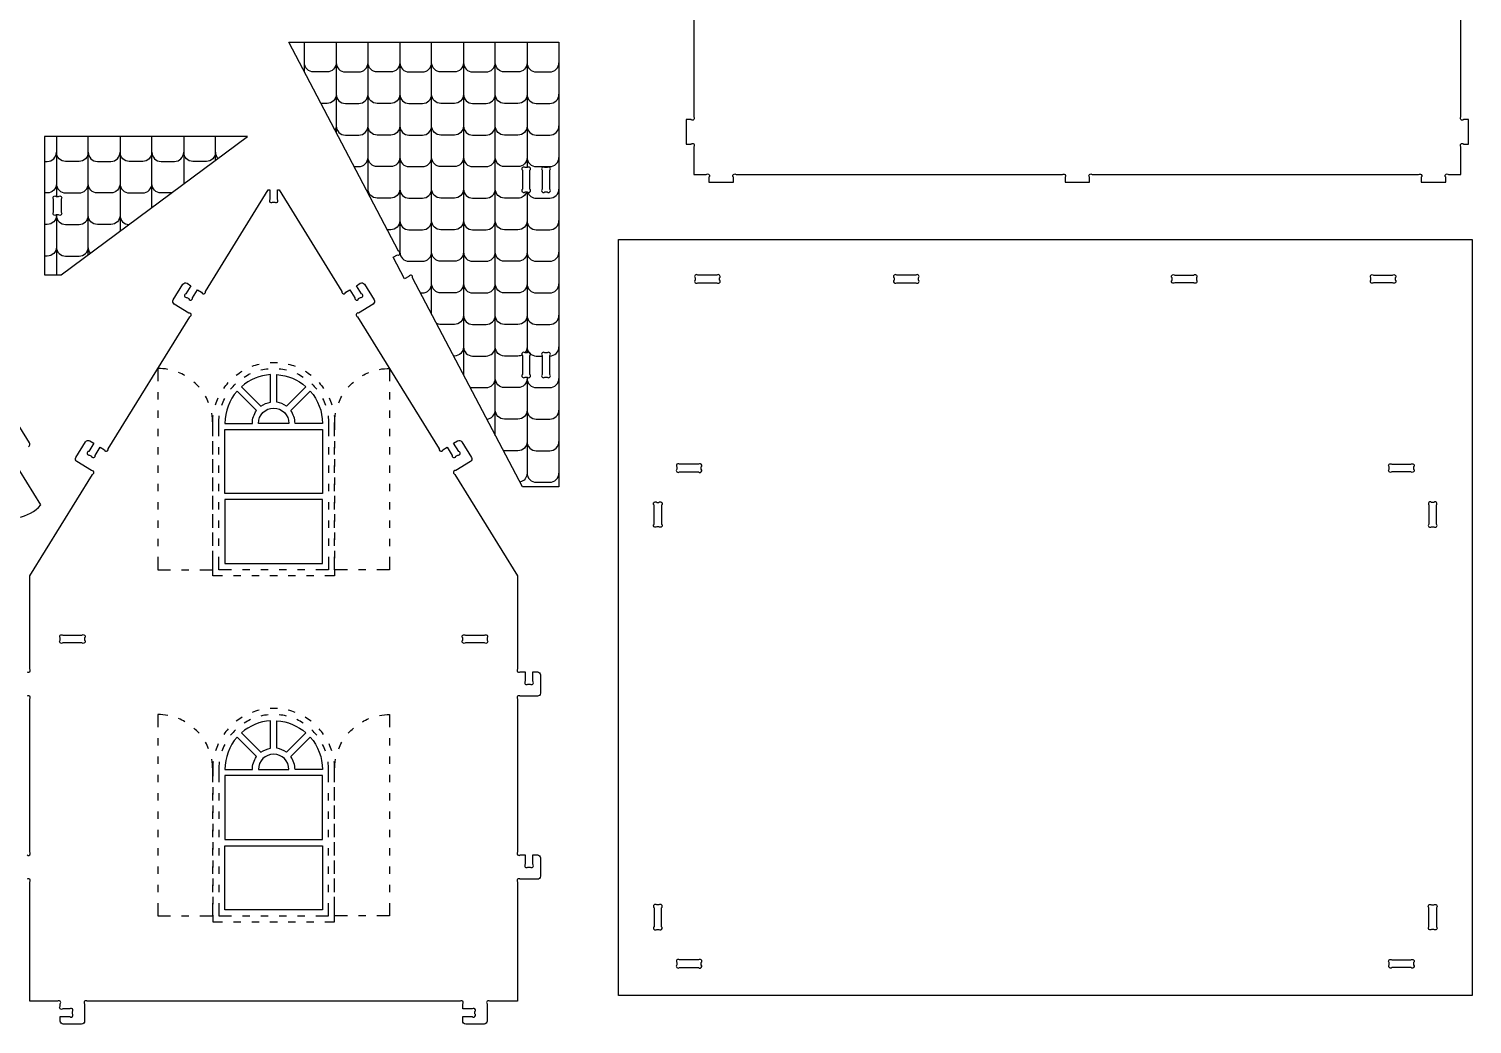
# Model space of a CAD drawing. Extents: x 3386 to 4524, y 988 to 1722.
# Drawn here: x 3956 to 4524, y 988 to 1380 of the extents above; entities that cross this region are included whole.
import ezdxf

# ---------------------------------------------------------------- set-up
doc = ezdxf.new("R2010")
doc.units = 0
doc.header["$MEASUREMENT"] = 0
doc.layers.add('LAYER1', color=18, linetype='CONTINUOUS')

msp = doc.modelspace()

# ---------------------------------------------------------------- linework, layer by layer
at = {"layer": 'LAYER1'}
for points in [[(4217.36, 1491.95), (4217.36, 1345.27, -1), (4216.29, 1344.21), (4214.36, 1344.21), (4214.36, 1334.61), (4216.29, 1334.61, -1), (4217.36, 1333.55), (4217.36, 1322.61), (4222.29, 1322.61, -1), (4223.36, 1321.55), (4223.36, 1319.61), (4232.96, 1319.61), (4232.96, 1321.55, -1), (4234.02, 1322.61), (4362.45, 1322.61, -1), (4363.52, 1321.55), (4363.52, 1319.61), (4373.12, 1319.61), (4373.12, 1321.55, -1), (4374.18, 1322.61), (4502.61, 1322.61, -1), (4503.68, 1321.55), (4503.68, 1319.61), (4513.28, 1319.61), (4513.28, 1321.55, -1), (4514.34, 1322.61), (4519.28, 1322.61), (4519.28, 1333.55, -1), (4520.34, 1334.61), (4522.28, 1334.61), (4522.28, 1344.21), (4520.34, 1344.21, -1), (4519.28, 1345.27), (4519.28, 1491.95, -1)], [(4076.65, 1366.58, -0.414214), (4073.05, 1362.98), (4067.73, 1362.98, -0.414214), (4064.13, 1366.58)], [(4076.65, 1366.58, 0.414214), (4080.25, 1362.98), (4085.57, 1362.98, 0.414214), (4089.17, 1366.58)], [(4101.7, 1366.58, -0.414214), (4098.1, 1362.98), (4092.77, 1362.98, -0.414214), (4089.17, 1366.58)], [(4101.7, 1366.58, 0.414214), (4105.3, 1362.98), (4110.62, 1362.98, 0.414214), (4114.22, 1366.58)], [(4126.75, 1366.58, -0.414214), (4123.15, 1362.98), (4117.82, 1362.98, -0.414214), (4114.22, 1366.58)], [(4126.75, 1366.58, 0.414214), (4130.35, 1362.98), (4135.67, 1362.98, 0.414214), (4139.27, 1366.58)], [(4151.79, 1366.58, -0.414214), (4148.19, 1362.98), (4142.87, 1362.98, -0.414214), (4139.27, 1366.58)], [(4151.79, 1366.58, 0.414214), (4155.39, 1362.98), (4160.72, 1362.98, 0.414214), (4164.32, 1366.58)], [(4076.65, 1354.16, -0.414214), (4073.05, 1350.56), (4070.65, 1350.56)], [(4076.65, 1354.16, 0.414214), (4080.25, 1350.56), (4085.57, 1350.56, 0.414214), (4089.17, 1354.16)], [(4101.7, 1354.16, -0.414214), (4098.1, 1350.56), (4092.77, 1350.56, -0.414214), (4089.17, 1354.16)], [(4101.7, 1354.16, 0.414214), (4105.3, 1350.56), (4110.62, 1350.56, 0.414214), (4114.22, 1354.16)], [(4126.75, 1354.16, -0.414214), (4123.15, 1350.56), (4117.82, 1350.56, -0.414214), (4114.22, 1354.16)], [(4126.75, 1354.16, 0.414214), (4130.35, 1350.56), (4135.67, 1350.56, 0.414214), (4139.27, 1354.16)], [(4151.79, 1354.16, -0.414214), (4148.19, 1350.56), (4142.87, 1350.56, -0.414214), (4139.27, 1354.16)], [(4151.79, 1354.16, 0.414214), (4155.39, 1350.56), (4160.72, 1350.56, 0.414214), (4164.32, 1354.16)], [(4076.65, 1341.74, -0.126595), (4076.2, 1340)], [(4076.65, 1341.74, 0.414214), (4080.25, 1338.14), (4085.57, 1338.14, 0.414214), (4089.17, 1341.74)], [(4101.7, 1341.74, -0.414214), (4098.1, 1338.14), (4092.77, 1338.14, -0.414214), (4089.17, 1341.74)], [(4101.7, 1341.74, 0.414214), (4105.3, 1338.14), (4110.62, 1338.14, 0.414214), (4114.22, 1341.74)], [(4126.75, 1341.74, -0.414214), (4123.15, 1338.14), (4117.82, 1338.14, -0.414214), (4114.22, 1341.74)], [(4126.75, 1341.74, 0.414214), (4130.35, 1338.14), (4135.67, 1338.14, 0.414214), (4139.27, 1341.74)], [(4151.79, 1341.74, -0.414214), (4148.19, 1338.14), (4142.87, 1338.14, -0.414214), (4139.27, 1341.74)], [(4151.79, 1341.74, 0.414214), (4155.39, 1338.14), (4160.72, 1338.14, 0.414214), (4164.32, 1341.74)], [(3961.83, 1327.78), (3962.93, 1327.78, 0.414214), (3966.53, 1331.38)], [(3979.06, 1331.38, -0.414214), (3975.46, 1327.78), (3970.13, 1327.78, -0.414214), (3966.53, 1331.38)], [(3979.06, 1331.38, 0.414214), (3982.66, 1327.78), (3987.98, 1327.78, 0.414214), (3991.58, 1331.38)], [(4004.11, 1331.38, -0.414214), (4000.51, 1327.78), (3995.18, 1327.78, -0.414214), (3991.58, 1331.38)], [(4004.11, 1331.38, 0.414214), (4007.71, 1327.78), (4013.03, 1327.78, 0.414214), (4016.63, 1331.38)], [(4029.15, 1331.38, -0.414214), (4025.55, 1327.78), (4020.23, 1327.78, -0.414214), (4016.63, 1331.38)], [(4029.15, 1331.38, 0.191627), (4030.14, 1328.91)], [(4083.71, 1325.72), (4085.57, 1325.72, 0.414214), (4089.17, 1329.32)], [(4101.7, 1329.32, -0.414214), (4098.1, 1325.72), (4092.77, 1325.72, -0.414214), (4089.17, 1329.32)], [(4101.7, 1329.32, 0.414214), (4105.3, 1325.72), (4110.62, 1325.72, 0.414214), (4114.22, 1329.32)], [(4126.75, 1329.32, -0.414214), (4123.15, 1325.72), (4117.82, 1325.72, -0.414214), (4114.22, 1329.32)], [(4126.75, 1329.32, 0.414214), (4130.35, 1325.72), (4135.67, 1325.72, 0.414214), (4139.27, 1329.32)], [(4151.79, 1329.32, -0.414214), (4148.19, 1325.72), (4142.87, 1325.72, -0.414214), (4139.27, 1329.32)], [(4151.79, 1329.32, 0.414214), (4155.39, 1325.72), (4160.72, 1325.72, 0.414214), (4164.32, 1329.32)], [(3966.53, 1318.96, -0.414214), (3962.93, 1315.36), (3961.83, 1315.36)], [(3966.53, 1318.96, 0.414214), (3970.13, 1315.36), (3975.46, 1315.36, 0.414214), (3979.06, 1318.96)], [(3991.58, 1318.96, -0.414214), (3987.98, 1315.36), (3982.66, 1315.36, -0.414214), (3979.06, 1318.96)], [(3991.58, 1318.96, 0.414214), (3995.18, 1315.36), (4000.51, 1315.36, 0.414214), (4004.11, 1318.96)], [(4011.86, 1315.36), (4007.71, 1315.36, -0.414214), (4004.11, 1318.96)], [(4016.63, 1318.96, 0.004646), (4016.63, 1318.89)], [(4016.63, 1318.96, -0.004711), (4016.63, 1318.89)], [(3954.98, 1126.96, 1), (3956.05, 1128.03), (3956.05, 1164.72), (3980.71, 1204.65, 1), (3980.37, 1206.11), (3974.63, 1209.66, -0.414214), (3974.24, 1211.31), (3978.03, 1217.43, -0.414214), (3979.68, 1217.82), (3981.21, 1216.88), (3979.25, 1213.7, 1), (3979.59, 1212.23), (3980.34, 1211.78, 1), (3981.8, 1212.12), (3983.76, 1215.3), (3985.41, 1214.28, 1), (3986.87, 1214.63), (4019.01, 1266.65, 1), (4018.66, 1268.12), (4012.93, 1271.66, -0.414214), (4012.54, 1273.31), (4016.32, 1279.43, -0.414214), (4017.97, 1279.82), (4019.5, 1278.88), (4017.54, 1275.7, 1), (4017.89, 1274.24), (4018.63, 1273.78, 1), (4020.09, 1274.12), (4022.06, 1277.3), (4023.7, 1276.28, 1), (4025.17, 1276.63), (4049.83, 1316.56), (4050.55, 1316.56), (4050.55, 1312.83, 1), (4051.61, 1311.76), (4052.48, 1311.76, 1), (4053.55, 1312.83), (4053.55, 1316.56), (4054.26, 1316.56), (4078.92, 1276.63, 1), (4080.39, 1276.28), (4082.03, 1277.3), (4084, 1274.12, 1), (4085.46, 1273.78), (4086.21, 1274.24, 1), (4086.55, 1275.7), (4084.59, 1278.88), (4086.12, 1279.82, -0.414214), (4087.77, 1279.43), (4091.55, 1273.31, -0.414214), (4091.16, 1271.66), (4085.43, 1268.12, 1), (4085.09, 1266.65), (4117.22, 1214.63, 1), (4118.68, 1214.28), (4120.33, 1215.3), (4122.29, 1212.12, 1), (4123.76, 1211.78), (4124.5, 1212.23, 1), (4124.85, 1213.7), (4122.88, 1216.88), (4124.41, 1217.82, -0.414214), (4126.07, 1217.43), (4129.85, 1211.31, -0.414214), (4129.46, 1209.66), (4123.73, 1206.11, 1), (4123.38, 1204.65), (4148.05, 1164.72), (4148.05, 1128.03, 1), (4149.11, 1126.96), (4151.05, 1126.96), (4151.05, 1123.23, 1), (4152.11, 1122.16), (4152.98, 1122.16, 1), (4154.05, 1123.23), (4154.05, 1126.96), (4155.85, 1126.96, -0.414214), (4157.05, 1125.76), (4157.05, 1118.56, -0.414214), (4155.85, 1117.36), (4149.11, 1117.36, 1), (4148.05, 1116.3), (4148.05, 1056.03, 1), (4149.11, 1054.96), (4151.05, 1054.96), (4151.05, 1051.23, 1), (4152.11, 1050.16), (4152.98, 1050.16, 1), (4154.05, 1051.23), (4154.05, 1054.96), (4155.85, 1054.96, -0.414214), (4157.05, 1053.76), (4157.05, 1046.56, -0.414214), (4155.85, 1045.36), (4149.11, 1045.36, 1), (4148.05, 1044.3), (4148.05, 997.36), (4137.11, 997.36, 1), (4136.05, 996.3), (4136.05, 989.56, -0.414214), (4134.85, 988.36), (4127.65, 988.36, -0.414214), (4126.45, 989.56), (4126.45, 991.36), (4130.18, 991.36, 1), (4131.25, 992.43), (4131.25, 993.3, 1), (4130.18, 994.36), (4126.45, 994.36), (4126.45, 996.3, 1), (4125.38, 997.36), (3978.71, 997.36, 1), (3977.65, 996.3), (3977.65, 989.56, -0.414214), (3976.45, 988.36), (3969.25, 988.36, -0.414214), (3968.05, 989.56), (3968.05, 991.36), (3971.78, 991.36, 1), (3972.85, 992.43), (3972.85, 993.3, 1), (3971.78, 994.36), (3969.11, 994.36, -1), (3968.05, 995.43), (3968.05, 996.3, 1), (3966.98, 997.36), (3956.05, 997.36), (3956.05, 1044.3, 1), (3954.98, 1045.36)], [(4088.97, 1315.7, 0.084679), (4089.17, 1316.9)], [(4101.7, 1316.9, -0.414214), (4098.1, 1313.3), (4092.77, 1313.3, -0.414214), (4089.17, 1316.9)], [(4101.7, 1316.9, 0.414214), (4105.3, 1313.3), (4110.62, 1313.3, 0.414214), (4114.22, 1316.9)], [(4126.75, 1316.9, -0.414214), (4123.15, 1313.3), (4117.82, 1313.3, -0.414214), (4114.22, 1316.9)], [(4126.75, 1316.9, 0.414214), (4130.35, 1313.3), (4135.67, 1313.3, 0.414214), (4139.27, 1316.9)], [(4151.6, 1315.74, -0.321452), (4148.19, 1313.3), (4142.87, 1313.3, -0.414214), (4139.27, 1316.9)], [(4151.98, 1315.74, 0.321452), (4155.39, 1313.3), (4160.72, 1313.3, 0.414214), (4164.32, 1316.9)], [(3966.53, 1306.54, -0.414214), (3962.93, 1302.94), (3961.83, 1302.94)], [(3966.53, 1306.54, 0.414214), (3970.13, 1302.94), (3975.46, 1302.94, 0.414214), (3979.06, 1306.54)], [(3991.58, 1306.54, -0.414214), (3987.98, 1302.94), (3982.66, 1302.94, -0.414214), (3979.06, 1306.54)], [(3991.58, 1306.54, 0.40858), (3995.11, 1302.94)], [(4101.7, 1304.48, -0.414214), (4098.1, 1300.88), (4096.76, 1300.88)], [(4101.7, 1304.48, 0.414214), (4105.3, 1300.88), (4110.62, 1300.88, 0.414214), (4114.22, 1304.48)], [(4126.75, 1304.48, -0.414214), (4123.15, 1300.88), (4117.82, 1300.88, -0.414214), (4114.22, 1304.48)], [(4126.75, 1304.48, 0.414214), (4130.35, 1300.88), (4135.67, 1300.88, 0.414214), (4139.27, 1304.48)], [(4151.79, 1304.48, -0.414214), (4148.19, 1300.88), (4142.87, 1300.88, -0.414214), (4139.27, 1304.48)], [(4151.79, 1304.48, 0.414214), (4155.39, 1300.88), (4160.72, 1300.88, 0.414214), (4164.32, 1304.48)], [(3966.53, 1294.12, -0.414214), (3962.93, 1290.52), (3961.83, 1290.52)], [(3966.53, 1294.12, 0.414214), (3970.13, 1290.52), (3975.46, 1290.52, 0.414214), (3979.06, 1294.12)], [(3979.98, 1291.72, -0.184596), (3979.06, 1294.12)], [(4101.7, 1292.06, -0.035229), (4101.66, 1291.55)], [(4101.7, 1292.06, 0.414214), (4105.3, 1288.46), (4110.62, 1288.46, 0.414214), (4114.22, 1292.06)], [(4126.75, 1292.06, -0.414214), (4123.15, 1288.46), (4117.82, 1288.46, -0.414214), (4114.22, 1292.06)], [(4126.75, 1292.06, 0.414214), (4130.35, 1288.46), (4135.67, 1288.46, 0.414214), (4139.27, 1292.06)], [(4151.79, 1292.06, -0.414214), (4148.19, 1288.46), (4142.87, 1288.46, -0.414214), (4139.27, 1292.06)], [(4151.79, 1292.06, 0.414214), (4155.39, 1288.46), (4160.72, 1288.46, 0.414214), (4164.32, 1292.06)], [(4109.81, 1276.04), (4110.62, 1276.04, 0.414214), (4114.22, 1279.64)], [(4126.75, 1279.64, -0.414214), (4123.15, 1276.04), (4117.82, 1276.04, -0.414214), (4114.22, 1279.64)], [(4126.75, 1279.64, 0.414214), (4130.35, 1276.04), (4135.67, 1276.04, 0.414214), (4139.27, 1279.64)], [(4151.79, 1279.64, -0.414214), (4148.19, 1276.04), (4142.87, 1276.04, -0.414214), (4139.27, 1279.64)], [(4151.79, 1279.64, 0.414214), (4155.39, 1276.04), (4160.72, 1276.04, 0.414214), (4164.32, 1279.64)], [(4126.75, 1267.22, -0.414214), (4123.15, 1263.62), (4117.82, 1263.62, -0.124045), (4116.12, 1264.05)], [(4126.75, 1267.22, 0.414214), (4130.35, 1263.62), (4135.67, 1263.62, 0.414214), (4139.27, 1267.22)], [(4151.79, 1267.22, -0.414214), (4148.19, 1263.62), (4142.87, 1263.62, -0.414214), (4139.27, 1267.22)], [(4151.79, 1267.22, 0.414214), (4155.39, 1263.62), (4160.72, 1263.62, 0.414214), (4164.32, 1267.22)], [(4126.75, 1254.8, -0.414214), (4123.15, 1251.2), (4122.87, 1251.2)], [(4126.75, 1254.8, 0.414214), (4130.35, 1251.2), (4135.67, 1251.2, 0.414214), (4139.27, 1254.8)], [(4149.92, 1251.64, -0.125481), (4148.19, 1251.2), (4142.87, 1251.2, -0.414214), (4139.27, 1254.8)], [(4151.79, 1254.8, -0.177786), (4150.94, 1252.47)], [(4151.79, 1254.8, 0.414214), (4155.39, 1251.2), (4157.72, 1251.2)], [(4160.72, 1251.2, 0.414214), (4164.32, 1254.8)], [(4010.42, 1245.95, 0.046286), (4006.45, 1246.32), (4006.45, 1241.3)], [(4017.15, 1243.48, 0.033367), (4014.56, 1244.74)], [(4037.32, 1243.67, -0.030028), (4039.7, 1245.3)], [(4040.44, 1242.94, -0.033367), (4042.97, 1244.32)], [(4043.59, 1247.18, -0.030028), (4046.34, 1248.03)], [(4047.05, 1245.73, -0.033367), (4049.89, 1246.21)], [(4050.61, 1248.67, -0.030028), (4053.49, 1248.67)], [(4054.2, 1246.21, -0.033367), (4057.04, 1245.73)], [(4057.75, 1248.03, -0.030028), (4060.51, 1247.18)], [(4061.12, 1244.32, -0.033367), (4063.65, 1242.94)], [(4064.39, 1245.3, -0.030028), (4066.77, 1243.67)], [(4086.94, 1243.48, -0.033367), (4089.53, 1244.74)], [(4093.67, 1245.95, -0.046286), (4097.65, 1246.32), (4097.65, 1241.3)], [(4022.7, 1238.94, 0.033367), (4020.67, 1240.98)], [(4032.38, 1238.47, -0.030028), (4034.17, 1240.73)], [(4035.12, 1238.13, -0.033367), (4037.05, 1240.27)], [(4067.04, 1240.27, -0.033367), (4068.97, 1238.13)], [(4069.93, 1240.73, -0.030028), (4071.71, 1238.47)], [(4081.39, 1238.94, -0.033367), (4083.42, 1240.98)], [(4129.32, 1238.93, 0.072634), (4130.35, 1238.78), (4135.67, 1238.78, 0.414214), (4139.27, 1242.38)], [(4151.79, 1242.38, -0.414214), (4148.19, 1238.78), (4142.87, 1238.78, -0.414214), (4139.27, 1242.38)], [(4151.79, 1242.87), (4151.79, 1205.12, -0.354693), (4148.93, 1201.59)], [(4151.79, 1242.38, 0.414214), (4155.39, 1238.78), (4160.72, 1238.78, 0.414214), (4164.32, 1242.38)], [(4026.46, 1232.83, 0.033367), (4025.21, 1235.42)], [(4029.19, 1232.04, -0.030028), (4030.23, 1234.72)], [(4031.66, 1231.85, -0.033367), (4032.79, 1234.5)], [(4071.3, 1234.5, -0.033367), (4072.43, 1231.85)], [(4073.86, 1234.72, -0.030028), (4074.9, 1232.04)], [(4077.63, 1232.83, -0.033367), (4078.89, 1235.42)], [(4028.05, 1219.69), (4028.05, 1224.72, 0.046286), (4027.68, 1228.69)], [(4028.05, 1222.1), (4028.05, 1224.72, -0.03248), (4028.25, 1227.83)], [(4030.45, 1219.69), (4030.45, 1224.72, -0.03415), (4030.65, 1227.66)], [(4073.44, 1227.66, -0.03415), (4073.65, 1224.72)], [(4075.84, 1227.83, -0.03248), (4076.05, 1224.72)], [(4076.05, 1219.69), (4076.05, 1224.72, -0.046286), (4076.41, 1228.69)], [(4135.92, 1226.36, 0.394173), (4139.27, 1229.96)], [(4151.79, 1229.96, -0.414214), (4148.19, 1226.36), (4142.87, 1226.36, -0.414214), (4139.27, 1229.96)], [(4151.79, 1229.96, 0.414214), (4155.39, 1226.36), (4160.72, 1226.36, 0.414214), (4164.32, 1229.96)], [(3955.53, 1215.46, 0.414214), (3955.92, 1217.11), (3952.13, 1223.24, 0.414214)], [(4151.79, 1217.54, -0.414214), (4148.19, 1213.94), (4142.87, 1213.94, -0.030283), (4142.43, 1213.96)], [(4151.79, 1217.54, 0.414214), (4155.39, 1213.94), (4160.72, 1213.94, 0.414214), (4164.32, 1217.54)], [(3933.09, 1206.42, 0.755832), (3960.47, 1192.61), (3949.45, 1210.45, -1)], [(4151.79, 1205.12, 0.414214), (4155.39, 1201.52), (4160.72, 1201.52, 0.414214), (4164.32, 1205.12)], [(3954.98, 1054.96, 1), (3956.05, 1056.03), (3956.05, 1116.3, 1), (3954.98, 1117.36)], [(4010.42, 1109.79, 0.046286), (4006.45, 1110.16), (4006.45, 1105.15)], [(4017.15, 1107.32, 0.033367), (4014.56, 1108.58)], [(4039.7, 1109.14, 0.030028), (4037.32, 1107.52)], [(4042.97, 1108.16, 0.033367), (4040.44, 1106.78)], [(4046.34, 1111.87, 0.030028), (4043.59, 1111.02)], [(4049.89, 1110.06, 0.033367), (4047.05, 1109.58)], [(4053.49, 1112.52, 0.030028), (4050.61, 1112.52)], [(4057.04, 1109.58, 0.033367), (4054.2, 1110.06)], [(4060.51, 1111.02, 0.030028), (4057.75, 1111.87)], [(4063.65, 1106.78, 0.033367), (4061.12, 1108.16)], [(4066.77, 1107.52, 0.030028), (4064.39, 1109.14)], [(4086.94, 1107.32, -0.033367), (4089.53, 1108.58)], [(4093.67, 1109.79, -0.046286), (4097.65, 1110.16), (4097.65, 1105.15)], [(4022.7, 1102.78, 0.033367), (4020.67, 1104.82)], [(4034.17, 1104.57, 0.030028), (4032.38, 1102.32)], [(4037.05, 1104.11, 0.033367), (4035.12, 1101.98)], [(4068.97, 1101.98, 0.033367), (4067.04, 1104.11)], [(4071.71, 1102.32, 0.030028), (4069.93, 1104.57)], [(4081.39, 1102.78, -0.033367), (4083.42, 1104.82)], [(4026.46, 1096.68, 0.033367), (4025.21, 1099.27)], [(4030.23, 1098.57, 0.030028), (4029.19, 1095.88)], [(4032.79, 1098.35, 0.033367), (4031.66, 1095.7)], [(4072.43, 1095.7, 0.033367), (4071.3, 1098.35)], [(4074.9, 1095.88, 0.030028), (4073.86, 1098.57)], [(4077.63, 1096.68, -0.033367), (4078.89, 1099.27)], [(4028.05, 1083.54), (4028.05, 1088.56, 0.046286), (4027.68, 1092.54)], [(4028.25, 1091.67, 0.03248), (4028.05, 1088.56)], [(4030.65, 1091.5, 0.03415), (4030.45, 1088.56)], [(4073.65, 1083.54), (4073.65, 1088.56, 0.03415), (4073.44, 1091.5)], [(4076.05, 1085.94), (4076.05, 1088.56, 0.03248), (4075.84, 1091.67)], [(4076.05, 1083.54), (4076.05, 1088.56, -0.046286), (4076.41, 1092.54)]]:
    msp.add_lwpolyline(points, format="xyb", dxfattribs=at)
for points in [[(4099.05, 1290.06), (4100.77, 1290.96, 1), (4101.22, 1292.4), (4057.97, 1374.7), (4164.32, 1374.7), (4164.32, 1199.72), (4149.92, 1199.72), (4106.67, 1282.02, 1), (4105.23, 1282.47), (4103.52, 1281.57)], [(4149.92, 1324.28), (4149.92, 1316.8, 1), (4150.98, 1315.74), (4151.85, 1315.74, 1), (4152.92, 1316.8), (4152.92, 1324.28, 1), (4151.85, 1325.34), (4150.98, 1325.34, 1)], [(4158.78, 1315.74), (4159.65, 1315.74, 1), (4160.72, 1316.8), (4160.72, 1324.28, 1), (4159.65, 1325.34), (4158.78, 1325.34, 1), (4157.72, 1324.28), (4157.72, 1316.8, 1)], [(3968.43, 1312.89), (3968.43, 1307.82, -1), (3967.37, 1306.76), (3966.49, 1306.76, -1), (3965.43, 1307.82), (3965.43, 1312.89, -1), (3966.49, 1313.96), (3967.37, 1313.96, -1)], [(4226.46, 1283.03), (4218.99, 1283.03, 1), (4217.93, 1281.97), (4217.93, 1281.1, 1), (4218.99, 1280.03), (4226.46, 1280.03, 1), (4227.53, 1281.1), (4227.53, 1281.97, 1)], [(4297.26, 1280.03), (4304.73, 1280.03, 1), (4305.8, 1281.1), (4305.8, 1281.97, 1), (4304.73, 1283.03), (4297.26, 1283.03, 1), (4296.2, 1281.97), (4296.2, 1281.1, 1)], [(4406.64, 1283.03), (4414.11, 1283.03, -1), (4415.18, 1281.97), (4415.18, 1281.1, -1), (4414.11, 1280.03), (4406.64, 1280.03, -1), (4405.58, 1281.1), (4405.58, 1281.97, -1)], [(4484.91, 1283.03), (4492.38, 1283.03, -1), (4493.45, 1281.97), (4493.45, 1281.1, -1), (4492.38, 1280.03), (4484.91, 1280.03, -1), (4483.85, 1281.1), (4483.85, 1281.97, -1)], [(4149.92, 1251.4), (4149.92, 1243.93, 1), (4150.98, 1242.87), (4151.85, 1242.87, 1), (4152.92, 1243.93), (4152.92, 1251.4, 1), (4151.85, 1252.47), (4150.98, 1252.47, 1)], [(4157.72, 1251.4), (4157.72, 1243.93, 1), (4158.78, 1242.87), (4159.65, 1242.87, 1), (4160.72, 1243.93), (4160.72, 1251.4, 1), (4159.65, 1252.47), (4158.78, 1252.47, 1)], [(4050.85, 1243.88, 0.166595), (4039.34, 1239.12), (4047.02, 1231.45, -0.125326), (4050.85, 1233.03)], [(4064.75, 1239.12), (4057.08, 1231.45, 0.125326), (4053.25, 1233.03), (4053.25, 1243.88, -0.166595)], [(4037.65, 1237.42, 0.182708), (4032.85, 1224.72), (4043.65, 1224.72, -0.161906), (4045.32, 1229.75)], [(4066.44, 1237.42, -0.182708), (4071.25, 1224.72), (4060.45, 1224.72, 0.161906), (4058.77, 1229.75)], [(4046.05, 1224.72, -1), (4058.05, 1224.72)], [(4211.79, 1205.63), (4219.26, 1205.63, 1), (4220.33, 1206.7), (4220.33, 1207.57, 1), (4219.26, 1208.63), (4211.79, 1208.63, 1), (4210.73, 1207.57), (4210.73, 1206.7, 1)], [(4492.11, 1208.63), (4499.58, 1208.63, -1), (4500.65, 1207.57), (4500.65, 1206.7, -1), (4499.58, 1205.63), (4492.11, 1205.63, -1), (4491.05, 1206.7), (4491.05, 1207.57, -1)], [(4202.79, 1193.63), (4203.66, 1193.63, -1), (4204.73, 1192.57), (4204.73, 1185.1, -1), (4203.66, 1184.03), (4202.79, 1184.03, -1), (4201.73, 1185.1), (4201.73, 1192.57, -1)], [(4506.65, 1192.57), (4506.65, 1185.1, 1), (4507.71, 1184.03), (4508.58, 1184.03, 1), (4509.65, 1185.1), (4509.65, 1192.57, 1), (4508.58, 1193.63), (4507.71, 1193.63, 1)], [(3969.11, 1141.36), (3976.58, 1141.36, -1), (3977.65, 1140.3), (3977.65, 1139.43, -1), (3976.58, 1138.36), (3969.11, 1138.36, -1), (3968.05, 1139.43), (3968.05, 1140.3, -1)], [(4127.51, 1141.36), (4134.98, 1141.36, -1), (4136.05, 1140.3), (4136.05, 1139.43, -1), (4134.98, 1138.36), (4127.51, 1138.36, -1), (4126.45, 1139.43), (4126.45, 1140.3, -1)], [(4039.34, 1102.96), (4047.02, 1095.29, -0.125326), (4050.85, 1096.88), (4050.85, 1107.73, 0.166595)], [(4053.25, 1107.73, -0.166595), (4064.75, 1102.96), (4057.08, 1095.29, 0.125326), (4053.25, 1096.88)], [(4037.65, 1101.26, 0.182708), (4032.85, 1088.56), (4043.65, 1088.56, -0.161906), (4045.32, 1093.59)], [(4066.44, 1101.26, -0.182708), (4071.25, 1088.56), (4060.45, 1088.56, 0.161906), (4058.77, 1093.59)], [(4058.05, 1088.56, 1), (4046.05, 1088.56)], [(4201.73, 1034.17), (4201.73, 1026.7, 1), (4202.79, 1025.63), (4203.66, 1025.63, 1), (4204.73, 1026.7), (4204.73, 1034.17, 1), (4203.66, 1035.23), (4202.79, 1035.23, 1)], [(4509.65, 1034.17), (4509.65, 1026.7, -1), (4508.58, 1025.63), (4507.71, 1025.63, -1), (4506.65, 1026.7), (4506.65, 1034.17, -1), (4507.71, 1035.23), (4508.58, 1035.23, -1)], [(4211.79, 1010.63), (4219.26, 1010.63, 1), (4220.33, 1011.7), (4220.33, 1012.57, 1), (4219.26, 1013.63), (4211.79, 1013.63, 1), (4210.73, 1012.57), (4210.73, 1011.7, 1)], [(4499.58, 1010.63), (4492.11, 1010.63, -1), (4491.05, 1011.7), (4491.05, 1012.57, -1), (4492.11, 1013.63), (4499.58, 1013.63, -1), (4500.65, 1012.57), (4500.65, 1011.7, -1)]]:
    msp.add_lwpolyline(points, format="xyb", close=True, dxfattribs=at)
for points in [[(4064.13, 1362.98), (4064.13, 1374.7)], [(4076.65, 1374.7), (4076.65, 1339.15)], [(4089.17, 1315.31), (4089.17, 1374.7)], [(4101.7, 1374.7), (4101.7, 1291.48)], [(4114.22, 1267.65), (4114.22, 1374.7)], [(4126.75, 1374.7), (4126.75, 1243.82)], [(4139.27, 1219.99), (4139.27, 1374.7)], [(4151.79, 1374.7), (4151.79, 1325.34)], [(3966.53, 1337.56), (3966.53, 1313.96)], [(3979.06, 1291.04), (3979.06, 1337.56)], [(3991.58, 1337.56), (3991.58, 1300.32)], [(4004.11, 1309.61), (4004.11, 1337.56)], [(4016.63, 1337.56), (4016.63, 1318.89)], [(4029.15, 1328.18), (4029.15, 1337.56)], [(4151.79, 1315.74), (4151.79, 1252.47)], [(3966.53, 1306.76), (3966.53, 1283.16)], [(4006.45, 1236.98), (4006.45, 1234.1)], [(4097.65, 1236.98), (4097.65, 1234.1)], [(4006.45, 1229.77), (4006.45, 1226.89)], [(4097.65, 1229.77), (4097.65, 1226.89)], [(4006.45, 1222.57), (4006.45, 1219.69)], [(4073.65, 1224.72), (4073.65, 1219.69)], [(4076.05, 1224.72), (4076.05, 1222.1)], [(4097.65, 1222.57), (4097.65, 1219.69)], [(4028.05, 1214.89), (4028.05, 1217.77)], [(4076.05, 1217.77), (4076.05, 1214.89)], [(4006.45, 1215.36), (4006.45, 1212.48)], [(4028.05, 1212.49), (4028.05, 1215.37)], [(4028.05, 1207.69), (4028.05, 1210.57)], [(4030.45, 1212.49), (4030.45, 1215.37)], [(4073.65, 1215.37), (4073.65, 1212.49)], [(4076.05, 1212.49), (4076.05, 1215.37)], [(4076.05, 1210.57), (4076.05, 1207.69)], [(4097.65, 1215.36), (4097.65, 1212.48)], [(4006.45, 1208.16), (4006.45, 1205.28)], [(4028.05, 1205.28), (4028.05, 1208.17)], [(4030.45, 1205.28), (4030.45, 1208.17)], [(4073.65, 1208.17), (4073.65, 1205.28)], [(4076.05, 1205.28), (4076.05, 1208.17)], [(4097.65, 1208.16), (4097.65, 1205.28)], [(4006.45, 1200.95), (4006.45, 1198.07)], [(4028.05, 1200.48), (4028.05, 1203.36)], [(4028.05, 1198.08), (4028.05, 1200.96)], [(4030.45, 1198.08), (4030.45, 1200.96)], [(4073.65, 1200.96), (4073.65, 1198.08)], [(4076.05, 1203.36), (4076.05, 1200.48)], [(4076.05, 1198.08), (4076.05, 1200.96)], [(4097.65, 1200.95), (4097.65, 1198.07)], [(4006.45, 1193.75), (4006.45, 1190.87)], [(4028.05, 1193.28), (4028.05, 1196.16)], [(4028.05, 1190.87), (4028.05, 1193.76)], [(4030.45, 1190.87), (4030.45, 1193.76)], [(4073.65, 1193.76), (4073.65, 1190.87)], [(4076.05, 1196.16), (4076.05, 1193.28)], [(4076.05, 1190.87), (4076.05, 1193.76)], [(4097.65, 1193.75), (4097.65, 1190.87)], [(4028.05, 1186.07), (4028.05, 1188.95)], [(4076.05, 1188.95), (4076.05, 1186.07)], [(4006.45, 1186.54), (4006.45, 1183.66)], [(4028.05, 1183.67), (4028.05, 1186.55)], [(4028.05, 1178.87), (4028.05, 1181.75)], [(4030.45, 1183.67), (4030.45, 1186.55)], [(4073.65, 1186.55), (4073.65, 1183.67)], [(4076.05, 1183.67), (4076.05, 1186.55)], [(4076.05, 1181.75), (4076.05, 1178.87)], [(4097.65, 1186.54), (4097.65, 1183.66)], [(4006.45, 1179.34), (4006.45, 1176.46)], [(4028.05, 1176.47), (4028.05, 1179.35)], [(4030.45, 1176.47), (4030.45, 1179.35)], [(4073.65, 1179.35), (4073.65, 1176.47)], [(4076.05, 1176.47), (4076.05, 1179.35)], [(4097.65, 1179.34), (4097.65, 1176.46)], [(4006.45, 1172.14), (4006.45, 1167.12)], [(4023.01, 1167.12), (4028.05, 1167.12), (4028.05, 1172.14)], [(4028.05, 1171.66), (4028.05, 1174.54)], [(4035.48, 1167.12), (4030.45, 1167.12), (4030.45, 1172.14)], [(4073.65, 1172.14), (4073.65, 1167.12), (4068.62, 1167.12)], [(4076.05, 1174.54), (4076.05, 1171.66)], [(4081.08, 1167.12), (4076.05, 1167.12), (4076.05, 1172.14)], [(4097.65, 1172.14), (4097.65, 1167.12)], [(4006.45, 1167.12), (4011.48, 1167.12)], [(4015.8, 1167.12), (4018.69, 1167.12)], [(4031.87, 1164.72), (4028.05, 1164.72), (4028.05, 1167.34)], [(4039.08, 1164.72), (4036.2, 1164.72)], [(4042.68, 1167.12), (4039.8, 1167.12)], [(4046.28, 1164.72), (4043.4, 1164.72)], [(4049.88, 1167.12), (4047, 1167.12)], [(4053.49, 1164.72), (4050.6, 1164.72)], [(4057.09, 1167.12), (4054.21, 1167.12)], [(4060.69, 1164.72), (4057.81, 1164.72)], [(4064.29, 1167.12), (4061.41, 1167.12)], [(4067.9, 1164.72), (4065.01, 1164.72)], [(4076.05, 1167.34), (4076.05, 1164.72), (4072.22, 1164.72)], [(4088.29, 1167.12), (4085.4, 1167.12)], [(4097.65, 1167.12), (4092.61, 1167.12)], [(4006.45, 1100.82), (4006.45, 1097.94)], [(4097.65, 1100.82), (4097.65, 1097.94)], [(4006.45, 1093.62), (4006.45, 1090.74)], [(4097.65, 1093.62), (4097.65, 1090.74)], [(4006.45, 1086.41), (4006.45, 1083.53)], [(4028.05, 1088.56), (4028.05, 1085.94)], [(4030.45, 1088.56), (4030.45, 1083.54)], [(4097.65, 1086.41), (4097.65, 1083.53)], [(4006.45, 1079.21), (4006.45, 1076.33)], [(4028.05, 1081.62), (4028.05, 1078.74)], [(4028.05, 1076.33), (4028.05, 1079.22)], [(4030.45, 1079.22), (4030.45, 1076.33)], [(4073.65, 1076.33), (4073.65, 1079.22)], [(4076.05, 1078.74), (4076.05, 1081.62)], [(4076.05, 1076.33), (4076.05, 1079.22)], [(4097.65, 1079.21), (4097.65, 1076.33)], [(4028.05, 1074.41), (4028.05, 1071.53)], [(4076.05, 1071.53), (4076.05, 1074.41)], [(4006.45, 1072), (4006.45, 1069.12)], [(4028.05, 1069.13), (4028.05, 1072.01)], [(4030.45, 1072.01), (4030.45, 1069.13)], [(4073.65, 1069.13), (4073.65, 1072.01)], [(4076.05, 1069.13), (4076.05, 1072.01)], [(4097.65, 1072), (4097.65, 1069.12)], [(4006.45, 1064.8), (4006.45, 1061.92)], [(4028.05, 1067.21), (4028.05, 1064.33)], [(4028.05, 1061.92), (4028.05, 1064.81)], [(4030.45, 1064.81), (4030.45, 1061.92)], [(4073.65, 1061.92), (4073.65, 1064.81)], [(4076.05, 1064.33), (4076.05, 1067.21)], [(4076.05, 1061.92), (4076.05, 1064.81)], [(4097.65, 1064.8), (4097.65, 1061.92)], [(4006.45, 1057.6), (4006.45, 1054.71)], [(4028.05, 1060), (4028.05, 1057.12)], [(4028.05, 1054.72), (4028.05, 1057.6)], [(4030.45, 1057.6), (4030.45, 1054.72)], [(4073.65, 1054.72), (4073.65, 1057.6)], [(4076.05, 1057.12), (4076.05, 1060)], [(4076.05, 1054.72), (4076.05, 1057.6)], [(4097.65, 1057.6), (4097.65, 1054.71)], [(4028.05, 1052.8), (4028.05, 1049.92)], [(4076.05, 1049.92), (4076.05, 1052.8)], [(4006.45, 1050.39), (4006.45, 1047.51)], [(4028.05, 1047.52), (4028.05, 1050.4)], [(4028.05, 1045.6), (4028.05, 1042.71)], [(4030.45, 1050.4), (4030.45, 1047.52)], [(4073.65, 1047.52), (4073.65, 1050.4)], [(4076.05, 1047.52), (4076.05, 1050.4)], [(4076.05, 1042.71), (4076.05, 1045.6)], [(4097.65, 1050.39), (4097.65, 1047.51)], [(4006.45, 1043.19), (4006.45, 1040.3)], [(4028.05, 1040.31), (4028.05, 1043.19)], [(4030.45, 1043.19), (4030.45, 1040.31)], [(4073.65, 1040.31), (4073.65, 1043.19)], [(4076.05, 1040.31), (4076.05, 1043.19)], [(4097.65, 1043.19), (4097.65, 1040.3)], [(4006.45, 1035.98), (4006.45, 1030.96)], [(4023.01, 1030.96), (4028.05, 1030.96), (4028.05, 1035.99)], [(4028.05, 1038.39), (4028.05, 1035.51)], [(4030.45, 1035.99), (4030.45, 1030.96), (4035.48, 1030.96)], [(4068.62, 1030.96), (4073.65, 1030.96), (4073.65, 1035.99)], [(4076.05, 1035.51), (4076.05, 1038.39)], [(4081.08, 1030.96), (4076.05, 1030.96), (4076.05, 1035.99)], [(4097.65, 1035.98), (4097.65, 1030.96)], [(4006.45, 1030.96), (4011.48, 1030.96)], [(4015.8, 1030.96), (4018.69, 1030.96)], [(4028.05, 1031.19), (4028.05, 1028.56), (4031.87, 1028.56)], [(4036.2, 1028.56), (4039.08, 1028.56)], [(4039.8, 1030.96), (4042.68, 1030.96)], [(4043.4, 1028.56), (4046.28, 1028.56)], [(4047, 1030.96), (4049.88, 1030.96)], [(4050.6, 1028.56), (4053.49, 1028.56)], [(4054.21, 1030.96), (4057.09, 1030.96)], [(4057.81, 1028.56), (4060.69, 1028.56)], [(4061.41, 1030.96), (4064.29, 1030.96)], [(4065.01, 1028.56), (4067.9, 1028.56)], [(4072.22, 1028.56), (4076.05, 1028.56), (4076.05, 1031.19)], [(4088.29, 1030.96), (4085.4, 1030.96)], [(4097.65, 1030.96), (4092.61, 1030.96)]]:
    msp.add_lwpolyline(points, dxfattribs=at)
for points in [[(4041.81, 1337.56), (3961.83, 1337.56), (3961.83, 1283.16), (3968.43, 1283.16)], [(4187.69, 999.59), (4187.69, 1297.07), (4523.69, 1297.07), (4523.69, 999.59)], [(4032.85, 1222.32), (4071.25, 1222.32), (4071.25, 1197.12), (4032.85, 1197.12)], [(4032.85, 1194.72), (4032.85, 1169.52), (4071.25, 1169.52), (4071.25, 1194.72)], [(4071.25, 1086.16), (4032.85, 1086.16), (4032.85, 1060.96), (4071.25, 1060.96)], [(4071.25, 1058.56), (4071.25, 1033.36), (4032.85, 1033.36), (4032.85, 1058.56)]]:
    msp.add_lwpolyline(points, close=True, dxfattribs=at)

doc.saveas('drawing.dxf')
